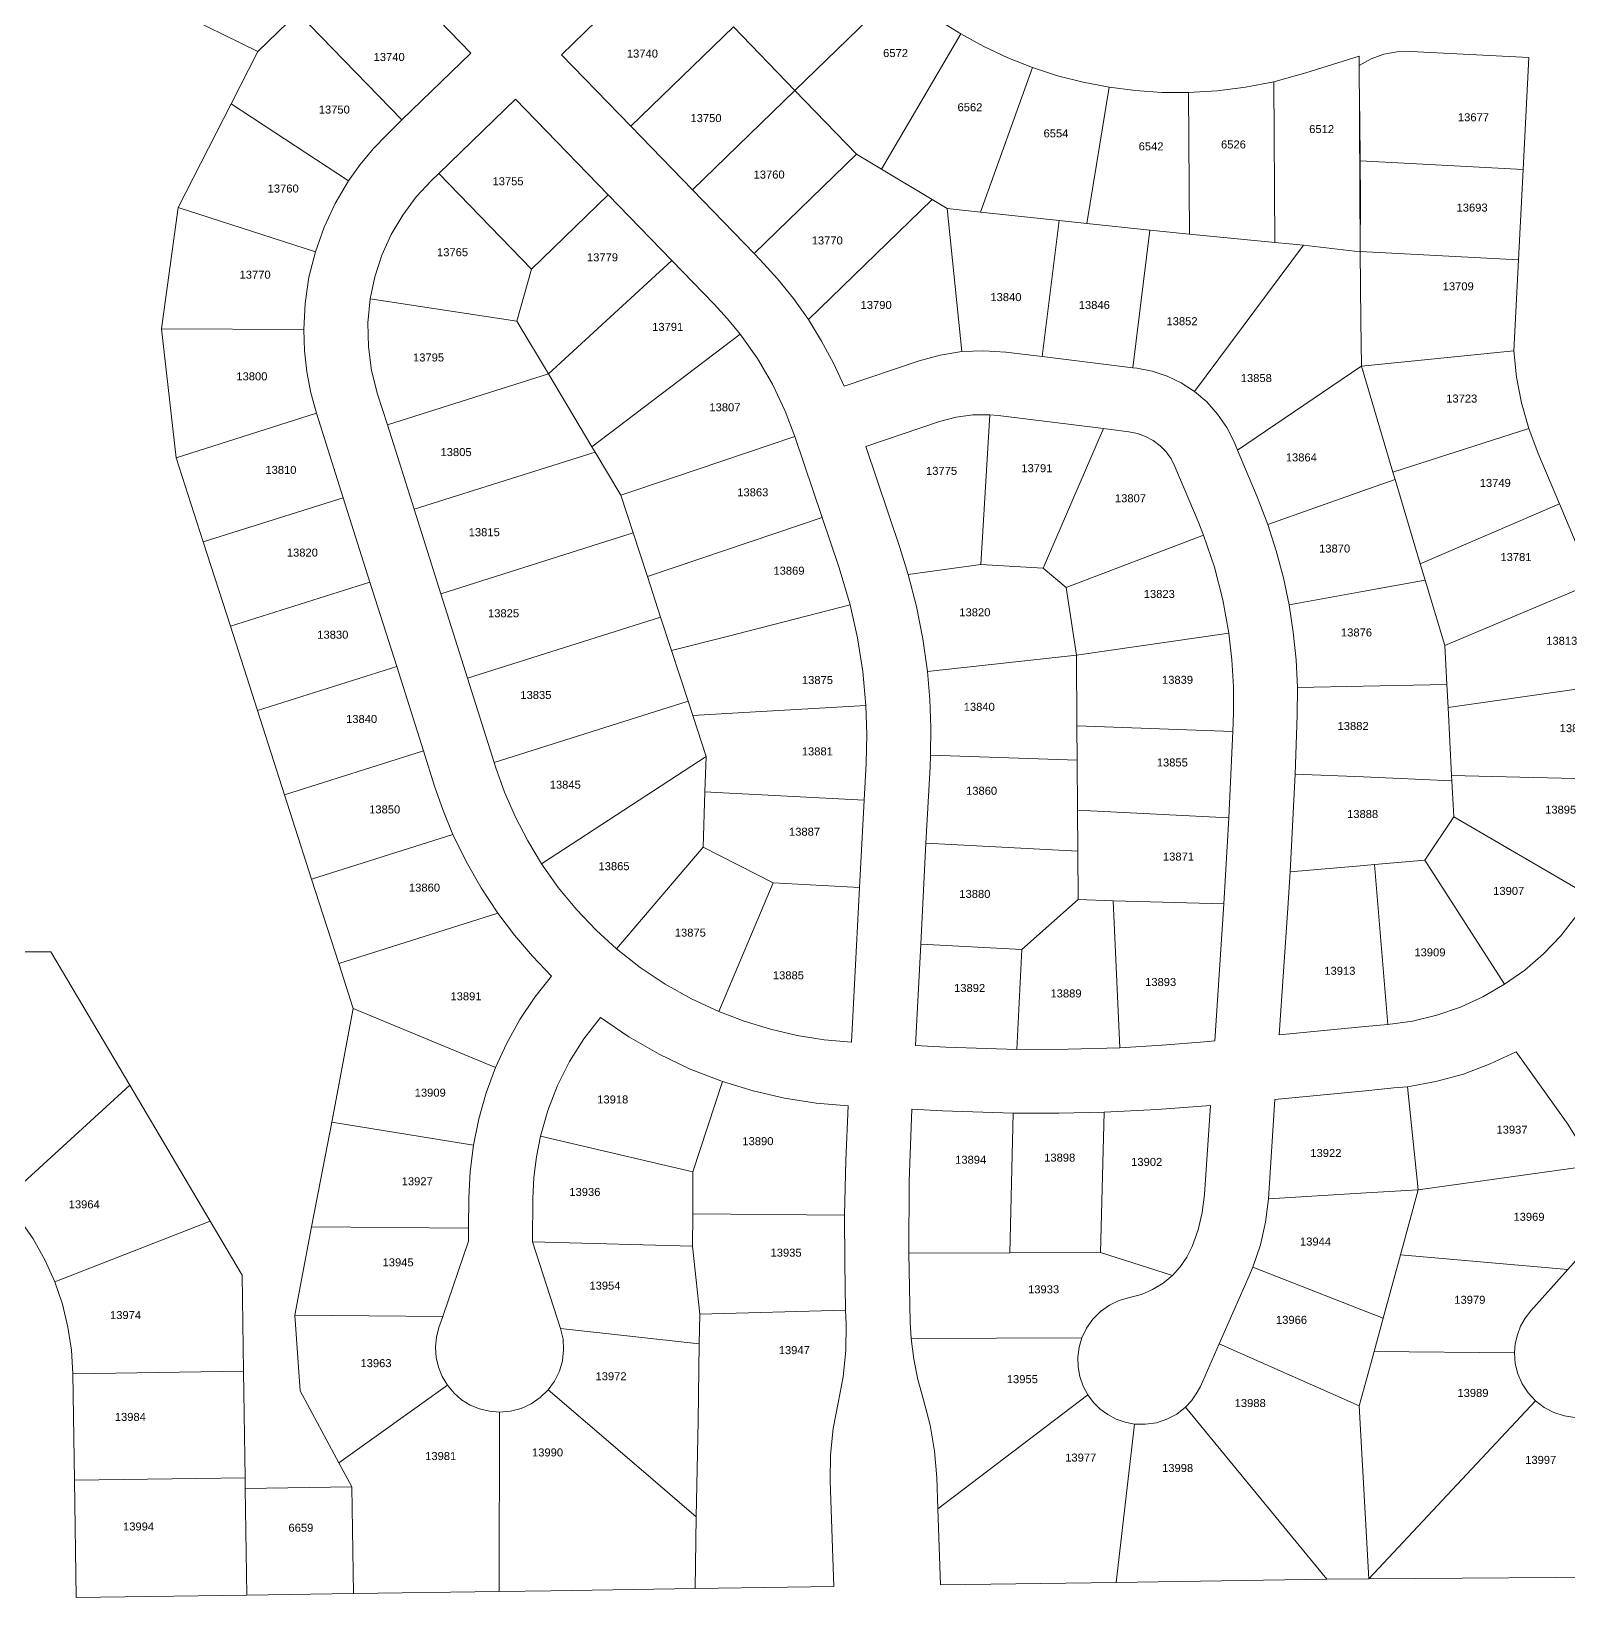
# Model space of a CAD drawing. Header units: feet. Extents: x 865220 to 2843432, y -2240498 to 970288.
# Drawn here: x 2831979 to 2833420, y 965810 to 967279 of the extents above; entities that cross this region are included whole.
import ezdxf
from ezdxf.enums import TextEntityAlignment as Align

# ---------------------------------------------------------------- set-up
doc = ezdxf.new("R2010")
doc.units = ezdxf.units.FT
doc.header["$LTSCALE"] = 0.015
doc.header["$MEASUREMENT"] = 0
doc.layers.add('Dakota County Addresses', color=7, linetype='Continuous')
doc.layers.add('Dakota County Parcels', color=7, linetype='Continuous')
doc.styles.add('Dimensions 100', font='arial.ttf')

# ---------------------------------------------------------------- blocks, each defined once
blk = doc.blocks.new('ACMAP_ANN_TEMPLATE_Dakota County Addresses')
at = {"layer": 'Dakota County Addresses', "style": 'Dimensions 100'}
blk.add_attdef('DakotaCountyAddress', text='', height=50, dxfattribs=at).set_placement((0, 0), align=Align.CENTER)

msp = doc.modelspace()

# ---------------------------------------------------------------- linework, layer by layer
at = {"layer": 'Dakota County Parcels', "lineweight": 5, "ltscale": 100}
for p, q in [((2832391.2, 967258.2), (2832293.8, 967358.7)), ((2832572, 967349.9), (2832476, 967256.8)), ((2832694.8, 967223.2), (2832792.1, 967317.7)), ((2832191.5, 967259.7), (2832112.4, 967298.6)), ((2832191.5, 967259.7), (2832229.1, 967296.1)), ((2832326.5, 967195.6), (2832229.1, 967296.1)), ((2832541, 967189.7), (2832637.1, 967282.8)), ((2832637.1, 967282.8), (2832694.8, 967223.2)), ((2832775.9, 967149.5), (2832850.2, 967276.2)), ((2833271.9, 967259.9), (2833382.6, 967254.2)), ((2832166.5, 967210.7), (2832191.5, 967259.7)), ((2832326.5, 967195.6), (2832391.2, 967258.2)), ((2832476, 967256.8), (2832541, 967189.7)), ((2833173.5, 967239.7), (2833223.4, 967255.4)), ((2833224.5, 967072.2), (2833223.4, 967255.4)), ((2833377.2, 967149.3), (2833382.6, 967254.2)), ((2832868.6, 967109.2), (2832917.3, 967244.8)), ((2833143.5, 967231.5), (2833173.5, 967239.7)), ((2833144.5, 967080.8), (2833143.5, 967231.5)), ((2832598.8, 967130.1), (2832694.8, 967223.2)), ((2832694.8, 967223.2), (2832752.5, 967163.5)), ((2832968.4, 967098.5), (2832989.1, 967226.3)), ((2833064.4, 967088.6), (2833063.6, 967221.3)), ((2832116.8, 967113.5), (2832166.5, 967210.7)), ((2832166.5, 967210.7), (2832276.6, 967138.5)), ((2832361.1, 967145.5), (2832432.9, 967215.1)), ((2832432.9, 967215.1), (2832519.9, 967125.3)), ((2833224, 967196.1), (2833223.7, 967211.3)), ((2832312.6, 967182.1), (2832326.5, 967195.6)), ((2832541, 967189.7), (2832598.8, 967130.1)), ((2833224.4, 967157.2), (2833224, 967196.1)), ((2832656.5, 967070.5), (2832752.5, 967163.5)), ((2832752.5, 967163.5), (2832775.9, 967149.5)), ((2833224.6, 967122.2), (2833224.4, 967157.2)), ((2833224.4, 967157.2), (2833377.2, 967149.3)), ((2832354.3, 967139), (2832361.1, 967145.5)), ((2832448, 967055.8), (2832361.1, 967145.5)), ((2832775.9, 967149.5), (2832823.4, 967120.9)), ((2833372.7, 967064.4), (2833377.2, 967149.3)), ((2832598.8, 967130.1), (2832656.5, 967070.5)), ((2832101.3, 966999.8), (2832116.8, 967113.5)), ((2832116.8, 967113.5), (2832245.5, 967071.9)), ((2832519.9, 967125.3), (2832448, 967055.8)), ((2832519.9, 967125.3), (2832579.4, 967063.9)), ((2832823.4, 967120.9), (2832707.4, 967008.4)), ((2832823.4, 967120.9), (2832837.3, 967112.5)), ((2833224.5, 967072.2), (2833224.6, 967122.2)), ((2832837.3, 967112.5), (2832868.6, 967109.2)), ((2832851.1, 966978.4), (2832837.3, 967112.5)), ((2832868.6, 967109.2), (2832942.4, 967101.3)), ((2832926.6, 966973.8), (2832942.4, 967101.3)), ((2832942.4, 967101.3), (2832968.4, 967098.5)), ((2832968.4, 967098.5), (2833027.3, 967092.2)), ((2833011.4, 966963.3), (2833027.3, 967092.2)), ((2833027.3, 967092.2), (2833064.4, 967088.6)), ((2833064.4, 967088.6), (2833144.5, 967080.8)), ((2832656.5, 967070.5), (2832662.2, 967064.6)), ((2833069.2, 966941.1), (2833171.2, 967078.2)), ((2833144.5, 967080.8), (2833171.2, 967078.2)), ((2833171.2, 967078.2), (2833224.5, 967072.1)), ((2833224.5, 967072.1), (2833224.5, 967072.2)), ((2833224.5, 967072.2), (2833372.7, 967064.4)), ((2833225.2, 967007.5), (2833224.5, 967072.2)), ((2833224.5, 967071.9), (2833224.5, 967072.1)), ((2832448, 967055.8), (2832434.2, 967007.1)), ((2832463.9, 966957.5), (2832579.4, 967063.9)), ((2832579.4, 967063.9), (2832619.1, 967022.9)), ((2833368.3, 966979.2), (2833372.7, 967064.4)), ((2832434.2, 967007.1), (2832296.9, 967028)), ((2832115, 966879), (2832101.3, 966999.8)), ((2832101.3, 966999.8), (2832234.6, 966999.2)), ((2832463.9, 966957.5), (2832434.2, 967007.1)), ((2833225.6, 966964.8), (2833225.2, 967007.5)), ((2832504.6, 966889.3), (2832643.4, 966994.8)), ((2832740.9, 966946), (2832811.3, 966969.7)), ((2832892.4, 966978), (2832926.6, 966973.8)), ((2832926.6, 966973.8), (2833011.4, 966963.3)), ((2833225.6, 966964.8), (2833368.3, 966979.2)), ((2832463.9, 966957.5), (2832312.9, 966909.7)), ((2832504.6, 966889.3), (2832463.9, 966957.5)), ((2833011.4, 966963.3), (2833015.1, 966962.8)), ((2833109.6, 966885.9), (2833225.2, 966964.6)), ((2833225.2, 966964.6), (2833225.6, 966964.8)), ((2833225.6, 966964.8), (2833255, 966865.5)), ((2832303.7, 966938.7), (2832312.9, 966909.7)), ((2832685.7, 966922.5), (2832694.8, 966898.8)), ((2832115, 966879), (2832246.5, 966920.6)), ((2832246.5, 966920.6), (2832271.6, 966841.5)), ((2832338, 966830.6), (2832312.9, 966909.7)), ((2832761.2, 966889.5), (2832830.4, 966912.9)), ((2832868.9, 966778.9), (2832877.5, 966919.1)), ((2832885.1, 966918.4), (2832877.5, 966919.1)), ((2832885.1, 966918.4), (2832983.8, 966906.3)), ((2832694.8, 966898.8), (2832720.4, 966823)), ((2832927.4, 966775.5), (2832983.8, 966906.3)), ((2832983.8, 966906.3), (2833007.7, 966903.3)), ((2833106.3, 966893.8), (2833109.6, 966885.9)), ((2833255, 966865.5), (2833382.4, 966906.5)), ((2833391.1, 966883), (2833382.4, 966906.5)), ((2832140.4, 966800), (2832115, 966879)), ((2832338, 966830.6), (2832507.6, 966884.3)), ((2832507.6, 966884.3), (2832504.6, 966889.3)), ((2832507.6, 966884.3), (2832531.8, 966843.8)), ((2832761.2, 966889.5), (2832793.2, 966794.9)), ((2833109.6, 966885.9), (2833127.8, 966842.3)), ((2833411.2, 966835.6), (2833391.1, 966883)), ((2833050.9, 966870.6), (2833072.5, 966819.1)), ((2833255, 966865.5), (2833257.1, 966858.5)), ((2833226, 966847.5), (2833257.1, 966858.5)), ((2833257.1, 966858.5), (2833280.7, 966779.5)), ((2832140.4, 966800), (2832271.6, 966841.5)), ((2832271.6, 966841.5), (2832296.6, 966762.4)), ((2832531.8, 966843.8), (2832543.3, 966808.5)), ((2833137.8, 966816.3), (2833127.8, 966842.3)), ((2833137.8, 966816.3), (2833226, 966847.5)), ((2833280.7, 966779.5), (2833411.2, 966835.6)), ((2833442.5, 966761.5), (2833411.2, 966835.6)), ((2832363, 966751.5), (2832338, 966830.6)), ((2832720.4, 966823), (2832736.3, 966775.7)), ((2832363, 966751.5), (2832543.3, 966808.5)), ((2832543.3, 966808.5), (2832556.6, 966767.7)), ((2832949.1, 966757.3), (2833077.6, 966806.4)), ((2833077.6, 966806.4), (2833072.5, 966819.1)), ((2832165.8, 966721), (2832140.4, 966800)), ((2832801, 966769.6), (2832793.2, 966794.9)), ((2832746.6, 966741.2), (2832736.3, 966775.7)), ((2832801, 966769.6), (2832868.9, 966778.9)), ((2832868.9, 966778.9), (2832927.4, 966775.5)), ((2832927.4, 966775.5), (2832949.1, 966757.3)), ((2833280.7, 966779.5), (2833285.3, 966764.2)), ((2832165.8, 966721), (2832296.6, 966762.4)), ((2832296.6, 966762.4), (2832321.7, 966683.2)), ((2832556.6, 966767.7), (2832569, 966729.6)), ((2833226.6, 966753.5), (2833285.3, 966764.2)), ((2833285.3, 966764.2), (2833303.7, 966702.8)), ((2833303.7, 966702.8), (2833442.5, 966761.5)), ((2832388, 966672.3), (2832363, 966751.5)), ((2832949.1, 966757.3), (2832958.7, 966693.9)), ((2833157.9, 966741), (2833226.6, 966753.5)), ((2832191.2, 966642), (2832165.8, 966721)), ((2832388, 966672.3), (2832569, 966729.6)), ((2832569, 966729.6), (2832579.3, 966698.1)), ((2832958.7, 966693.9), (2833101.4, 966714.4)), ((2833305.6, 966666.3), (2833303.7, 966702.8)), ((2832579.3, 966698.1), (2832594.7, 966650.7)), ((2832818.9, 966678.5), (2832958.7, 966693.9)), ((2832959.1, 966627.6), (2832958.7, 966693.9)), ((2832191.2, 966642), (2832321.7, 966683.2)), ((2832321.7, 966683.2), (2832346.7, 966604.1)), ((2832413.1, 966593.2), (2832388, 966672.3)), ((2833165.5, 966637.6), (2833165.7, 966663.4)), ((2833165.7, 966663.4), (2833227.1, 966664.7)), ((2833227.1, 966664.7), (2833305.6, 966666.3)), ((2833306.8, 966644.9), (2833305.6, 966666.3)), ((2833306.8, 966644.9), (2833471.6, 966668.5)), ((2832413.1, 966593.2), (2832594.7, 966650.7)), ((2832594.7, 966650.7), (2832599, 966637.4)), ((2833310.1, 966581.1), (2833306.8, 966644.9)), ((2832216.6, 966563), (2832191.2, 966642)), ((2832599, 966637.4), (2832611.6, 966598.9)), ((2833105, 966622.4), (2833105.6, 966639.5)), ((2833163.5, 966582.4), (2833165.5, 966637.6)), ((2832959.3, 966595.5), (2832959.1, 966627.6)), ((2832959.1, 966627.6), (2833105, 966622.4)), ((2833101.5, 966541.4), (2833105, 966622.4)), ((2832216.6, 966563), (2832346.7, 966604.1)), ((2832346.7, 966604.1), (2832357.2, 966571)), ((2832821.4, 966589.1), (2832821.9, 966600)), ((2832821.9, 966600), (2832959.3, 966595.5)), ((2832414.4, 966589.1), (2832413.1, 966593.2)), ((2832457.5, 966498.2), (2832611.6, 966598.9)), ((2832610.4, 966565.8), (2832611.6, 966598.9)), ((2832759.7, 966558), (2832761.5, 966592.3)), ((2832817.6, 966517.7), (2832821.4, 966589.1)), ((2832959.6, 966548.7), (2832959.3, 966595.5)), ((2833158.7, 966490.7), (2833163.5, 966582.4)), ((2833163.5, 966582.4), (2833227.7, 966579.7)), ((2833227.7, 966579.7), (2833310.4, 966576.1)), ((2833472, 966577.2), (2833310.1, 966581.1)), ((2833310.4, 966576.1), (2833310.1, 966581.1)), ((2833310.4, 966576.1), (2833312.2, 966542.2)), ((2832242, 966483.9), (2832216.6, 966563)), ((2832608.7, 966514), (2832610.4, 966565.8)), ((2832755.4, 966476.1), (2832759.7, 966558)), ((2832959.8, 966510.2), (2832959.6, 966548.7)), ((2832959.6, 966548.7), (2833101.5, 966541.4)), ((2833096.7, 966460.8), (2833101.5, 966541.4)), ((2833285.1, 966501.7), (2833312.2, 966542.2)), ((2833439.2, 966468.2), (2833312.2, 966542.2)), ((2832242, 966483.9), (2832374.3, 966525.8)), ((2832608.7, 966514), (2832674.4, 966480.5)), ((2832812.7, 966422.9), (2832817.6, 966517.7)), ((2832817.6, 966517.7), (2832959.8, 966510.2)), ((2832960.1, 966464.7), (2832959.8, 966510.2)), ((2833158.7, 966490.7), (2833228.2, 966496.8)), ((2833228.2, 966496.8), (2833237.8, 966497.6)), ((2833237.8, 966497.6), (2833285.1, 966501.7)), ((2833237.8, 966497.6), (2833250.3, 966347.5)), ((2833285.1, 966501.7), (2833359.8, 966385.3)), ((2832267.4, 966404.9), (2832242, 966483.9)), ((2833156.6, 966456.8), (2833158.7, 966490.7)), ((2832623.4, 966359.7), (2832674.4, 966480.5)), ((2832674.4, 966480.5), (2832755.4, 966476.1)), ((2832747.7, 966331.2), (2832755.4, 966476.1)), ((2832907.5, 966417.9), (2832960.1, 966464.7)), ((2832960.1, 966464.7), (2832993, 966463.7)), ((2832993, 966463.7), (2833096.7, 966460.8)), ((2832999.2, 966325.9), (2832993, 966463.7)), ((2833088.1, 966332.3), (2833096.7, 966460.8)), ((2833148.6, 966338), (2833156.6, 966456.8)), ((2832267.4, 966404.9), (2832416.3, 966452.1)), ((2832807.7, 966328), (2832812.7, 966422.9)), ((2832812.7, 966422.9), (2832907.5, 966417.9)), ((2831970.9, 966415.6), (2831997.6, 966415.8)), ((2831997.6, 966415.8), (2832071.5, 966290.8)), ((2832902.6, 966324.3), (2832907.5, 966417.9)), ((2832267.4, 966404.9), (2832281, 966362.5)), ((2832260.8, 966256.2), (2832281, 966362.5)), ((2832281, 966362.5), (2832414.2, 966307.2)), ((2833148.6, 966338), (2833229.2, 966345.6)), ((2833229.2, 966345.6), (2833250.3, 966347.5)), ((2832807.7, 966328), (2832836.3, 966326.5)), ((2832836.3, 966326.5), (2832902.6, 966324.3)), ((2833078.5, 966331.4), (2833088.1, 966332.3)), ((2833418.9, 966254.2), (2833370.6, 966322.1)), ((2831953.6, 966182.5), (2832071.5, 966290.8)), ((2832071.5, 966290.8), (2832146.8, 966163.4)), ((2832599.2, 966209.4), (2832627, 966294.2)), ((2833138.4, 966184.2), (2833144.6, 966277.4)), ((2833144.6, 966277.4), (2833229.5, 966285.5)), ((2833229.5, 966285.5), (2833255.9, 966288.1)), ((2833255.9, 966288.1), (2833268.9, 966289.3)), ((2833278.9, 966192.7), (2833268.9, 966289.3)), ((2832804.5, 966268.1), (2832833.2, 966266.6)), ((2832833.2, 966266.6), (2832899.4, 966264.4)), ((2832896.1, 966133.6), (2832899.4, 966264.4)), ((2832981.2, 966134), (2832984.5, 966265.3)), ((2833078.5, 966188.2), (2833084.1, 966271.7)), ((2832242, 966157.9), (2832260.8, 966256.2)), ((2832260.8, 966256.2), (2832393.6, 966234.6)), ((2832456.3, 966242.9), (2832599.2, 966209.4)), ((2832599, 966170), (2832599.2, 966209.4)), ((2833278.9, 966192.7), (2833437.3, 966214.8)), ((2833138.4, 966184.2), (2833230.1, 966189.7)), ((2833230.1, 966189.7), (2833278.9, 966192.7)), ((2833262.2, 966131.6), (2833278.9, 966192.7)), ((2832389.1, 966156.6), (2832389.3, 966185.1)), ((2832449, 966143.9), (2832449.3, 966184.6)), ((2832001.2, 966106.3), (2832146.8, 966163.4)), ((2832146.8, 966163.4), (2832176.8, 966112.6)), ((2832598.9, 966139.7), (2832599, 966170)), ((2832599, 966170), (2832741.4, 966168.8)), ((2832226.2, 966075), (2832242, 966157.9)), ((2832242, 966157.9), (2832389.1, 966156.6)), ((2832364.8, 966073.8), (2832389, 966144.4)), ((2832389, 966144.4), (2832389.1, 966156.6)), ((2832449, 966143.9), (2832598.9, 966139.7)), ((2832449, 966143.9), (2832475.2, 966062.6)), ((2832605.7, 966076), (2832598.9, 966139.7)), ((2832801.4, 966133.2), (2832896.1, 966133.6)), ((2832801.4, 966133.2), (2832802.7, 966068.7)), ((2832896.1, 966133.6), (2832981.2, 966134)), ((2832981.2, 966134), (2833048.5, 966112.3)), ((2833246, 966072.2), (2833262.2, 966131.6)), ((2833419, 966118), (2833262.2, 966131.6)), ((2833419, 966118), (2833437.6, 966138.8)), ((2833120.5, 966111.9), (2833124, 966120.2)), ((2833124, 966120.2), (2833230.8, 966078.2)), ((2833384.3, 966079.2), (2833419, 966118)), ((2832178.2, 966022.6), (2832176.8, 966112.6)), ((2833092.3, 966048.2), (2833120.5, 966111.9)), ((2832226.2, 966075), (2832364.8, 966073.8)), ((2832226.2, 966075), (2832231.2, 966004.1)), ((2832361.3, 966063.6), (2832364.8, 966073.8)), ((2832605.2, 966048.2), (2832605.7, 966076)), ((2832605.7, 966076), (2832742.3, 966079.9)), ((2832742.3, 966079.9), (2832742.7, 966066.6)), ((2833230.8, 966078.2), (2833246, 966072.2)), ((2833237.5, 966041.2), (2833246, 966072.2)), ((2832475.2, 966062.6), (2832605.2, 966048.2)), ((2832802.7, 966068.7), (2832803.7, 966053.2)), ((2832803.7, 966053.2), (2832963.7, 966053.9)), ((2833074.7, 966008.4), (2833092.3, 966048.2)), ((2833092.3, 966048.2), (2833223.5, 965990)), ((2833231.2, 966018.3), (2833237.5, 966041.2)), ((2833237.5, 966041.2), (2833369, 966039.8)), ((2832018.2, 966020.2), (2832178.2, 966022.6)), ((2832019.7, 965920.3), (2832018.2, 966020.2)), ((2832179.6, 965922.6), (2832178.2, 966022.6)), ((2833223.5, 965990), (2833231.2, 966018.3)), ((2832231.2, 966004.1), (2832267.5, 965936.8)), ((2832267.5, 965936.8), (2832369.3, 966009.4)), ((2832828.7, 965893.6), (2832969.2, 966000.5)), ((2832417.6, 965816.1), (2832418, 965984.2)), ((2833060.8, 965988.8), (2833193.2, 965827.5)), ((2833232.4, 965828.1), (2833388.6, 965994.9)), ((2832995.9, 965824.6), (2833013, 965973.1)), ((2832267.5, 965936.8), (2832279.7, 965914.1)), ((2832019.7, 965920.3), (2832179.6, 965922.6)), ((2832021.3, 965810.3), (2832019.7, 965920.3)), ((2832179.8, 965912.6), (2832179.6, 965922.6)), ((2832179.8, 965912.6), (2832279.7, 965914.1)), ((2832181.2, 965812.6), (2832179.8, 965912.6)), ((2832279.7, 965914.1), (2832281.2, 965814.1)), ((2832731.2, 965820.7), (2832727.8, 965919.7)), ((2832827.7, 965923.1), (2832828.7, 965893.6)), ((2832602.4, 965886.1), (2832601.2, 965818.8)), ((2832828.7, 965893.6), (2832831.2, 965822.2)), ((2832831.2, 965822.2), (2832995.9, 965824.6)), ((2832995.9, 965824.6), (2833193.2, 965827.5)), ((2833232.4, 965828.1), (2833454, 965829.4)), ((2832021.3, 965810.3), (2832181.2, 965812.6)), ((2832181.2, 965812.6), (2832281.2, 965814.1)), ((2832281.2, 965814.1), (2832417.6, 965816.1)), ((2832601.2, 965818.8), (2832731.2, 965820.7))]:
    msp.add_line(p, q, dxfattribs=at)
for points in [[(2832792.1, 967317.7), (2832810.6, 967302.7), (2832830, 967288.9), (2832850.2, 967276.2)], [(2832850.2, 967276.2), (2832871.9, 967264.4), (2832894.3, 967253.9), (2832917.3, 967244.8)], [(2833271.9, 967259.9), (2833259.2, 967259.6), (2833246.6, 967257.2), (2833234.6, 967252.8), (2833223.4, 967246.7)], [(2832917.3, 967244.8), (2832940.9, 967237.1), (2832964.8, 967231), (2832989.1, 967226.3)], [(2833063.6, 967221.3), (2833090.5, 967222.9), (2833117.1, 967226.3), (2833143.5, 967231.5)], [(2832989.1, 967226.3), (2833013.8, 967223.1), (2833038.7, 967221.4), (2833063.6, 967221.3)], [(2832312.6, 967182.1), (2832299.5, 967168.5), (2832287.5, 967153.9), (2832276.6, 967138.5)], [(2832276.6, 967138.5), (2832264.1, 967117.4), (2832253.7, 967095.1), (2832245.5, 967071.9)], [(2832354.3, 967139), (2832339.9, 967123.4), (2832327.3, 967106.4), (2832316.5, 967088.2), (2832307.8, 967068.9), (2832301.3, 967048.7), (2832296.9, 967028)], [(2832245.5, 967071.9), (2832239.5, 967048.1), (2832235.9, 967023.7), (2832234.6, 966999.2)], [(2832662.2, 967064.6), (2832678.4, 967046.8), (2832693.5, 967028.1), (2832707.4, 967008.4)], [(2832296.9, 967028), (2832294.7, 967005.5), (2832295.2, 966983), (2832298.2, 966960.6), (2832303.7, 966938.7)], [(2832619.1, 967022.9), (2832631.7, 967009.2), (2832643.4, 966994.8)], [(2832234.6, 966999.2), (2832235.3, 966979.3), (2832237.5, 966959.4), (2832241.3, 966939.9), (2832246.5, 966920.6)], [(2832707.4, 967008.4), (2832719.8, 966988.3), (2832731, 966967.5), (2832740.9, 966946)], [(2832643.4, 966994.8), (2832659.6, 966971.9), (2832673.7, 966947.8), (2832685.7, 966922.5)], [(2832851.1, 966978.4), (2832830.9, 966975.2), (2832811.3, 966969.7)], [(2832892.4, 966978), (2832871.8, 966979.3), (2832851.1, 966978.4)], [(2833382.4, 966906.5), (2833375.6, 966930.3), (2833370.8, 966954.6), (2833368.3, 966979.2)], [(2833069.2, 966941.1), (2833056.8, 966949.2), (2833043.5, 966955.5), (2833029.6, 966960.1), (2833015.1, 966962.8)], [(2833106.3, 966893.8), (2833099.5, 966907.4), (2833090.9, 966919.9), (2833080.8, 966931.3), (2833069.2, 966941.1)], [(2832877.5, 966919.1), (2832861.6, 966919.1), (2832845.8, 966917), (2832830.4, 966912.9)], [(2832531.8, 966843.8), (2832581.1, 966860.4), (2832694.8, 966898.8)], [(2833050.9, 966870.6), (2833047.2, 966877.8), (2833042.5, 966884.4), (2833036.9, 966890.2), (2833030.4, 966895.1), (2833023.3, 966898.9), (2833015.7, 966901.7), (2833007.7, 966903.3)], [(2832556.6, 966767.7), (2832606.7, 966784.6), (2832720.4, 966823)], [(2833101.4, 966714.4), (2833095.7, 966745.7), (2833087.8, 966776.4), (2833077.6, 966806.4)], [(2833157.9, 966741), (2833152.5, 966766.5), (2833145.8, 966791.6), (2833137.8, 966816.3)], [(2832818.9, 966678.5), (2832814.6, 966709.2), (2832808.7, 966739.6), (2832801, 966769.6)], [(2832579.3, 966698.1), (2832631.3, 966711.5), (2832746.6, 966741.2)], [(2832761.3, 966646.8), (2832758.4, 966678.6), (2832753.5, 966710.1), (2832746.6, 966741.2)], [(2833165.7, 966663.4), (2833164.4, 966689.4), (2833161.8, 966715.3), (2833157.9, 966741)], [(2833105.6, 966639.5), (2833105.7, 966664.6), (2833104.3, 966689.6), (2833101.4, 966714.4)], [(2832821.9, 966600), (2832822.1, 966626.2), (2832821.1, 966652.4), (2832818.9, 966678.5)], [(2832599, 966637.4), (2832641.6, 966639.9), (2832761.3, 966646.8)], [(2832761.5, 966592.3), (2832762.2, 966619.5), (2832761.3, 966646.8)], [(2832414.4, 966589.1), (2832422.8, 966565.3), (2832432.9, 966542.1), (2832444.4, 966519.7), (2832457.5, 966498.2)], [(2832357.2, 966571), (2832365.1, 966548.1), (2832374.3, 966525.8)], [(2832610.4, 966565.8), (2832621.6, 966565.2), (2832759.7, 966558)], [(2832374.3, 966525.8), (2832386.7, 966500.3), (2832400.7, 966475.7), (2832416.3, 966452.1)], [(2832527.7, 966418.6), (2832527.7, 966418.6), (2832608.7, 966514)], [(2832457.5, 966498.2), (2832473, 966476.2), (2832490.1, 966455.4), (2832508.6, 966436)], [(2833359.8, 966385.3), (2833378.7, 966398.7), (2833396.2, 966413.8), (2833412.3, 966430.6), (2833426.6, 966448.8), (2833439.2, 966468.2)], [(2832416.3, 966452.1), (2832431.9, 966431.4), (2832448.8, 966411.7), (2832466.7, 966393)], [(2832508.6, 966436), (2832508.7, 966436), (2832509, 966435.6), (2832527.7, 966418.6)], [(2832508.7, 966436), (2832509, 966435.6), (2832527.7, 966418.6)], [(2832527.7, 966418.6), (2832527.7, 966418.6), (2832549.9, 966401.2), (2832573.3, 966385.5), (2832597.9, 966371.7), (2832623.4, 966359.7)], [(2832414.2, 966307.2), (2832424.8, 966330.1), (2832437.2, 966352.2), (2832451.1, 966373.2), (2832466.7, 966393)], [(2833250.3, 966347.5), (2833273.5, 966350.8), (2833296.2, 966356.3), (2833318.3, 966363.9), (2833339.5, 966373.6), (2833359.8, 966385.3)], [(2832512.5, 966354.2), (2832497.1, 966334.3), (2832483.7, 966313), (2832472.4, 966290.5), (2832463.2, 966267.1), (2832456.3, 966242.9)], [(2832512.5, 966354.2), (2832539.3, 966336), (2832567.5, 966319.9), (2832596.7, 966305.9), (2832627, 966294.2)], [(2832623.4, 966359.7), (2832647.4, 966350.6), (2832671.9, 966343.1), (2832696.9, 966337.4), (2832722.2, 966333.4), (2832747.7, 966331.2)], [(2832902.6, 966324.3), (2832950.9, 966324.5), (2832999.2, 966325.9)], [(2832999.2, 966325.9), (2833038.9, 966328.3), (2833078.5, 966331.4)], [(2833268.9, 966289.3), (2833295.3, 966294.1), (2833321.2, 966301.2), (2833346.3, 966310.6), (2833370.6, 966322.1)], [(2832414.2, 966307.2), (2832405.5, 966283.6), (2832398.6, 966259.3), (2832393.6, 966234.6)], [(2832627, 966294.2), (2832655.7, 966285.4), (2832685, 966278.6), (2832714.7, 966273.9), (2832744.6, 966271.3)], [(2832744.6, 966271.3), (2832742.6, 966220), (2832741.4, 966168.8)], [(2832804.5, 966268.1), (2832802, 966200.7), (2832801.4, 966133.2)], [(2832899.4, 966264.4), (2832942, 966264.5), (2832984.5, 966265.3)], [(2832984.5, 966265.3), (2833034.3, 966267.8), (2833084.1, 966271.7)], [(2833418.9, 966254.2), (2833426.6, 966241.9), (2833432.8, 966228.7), (2833437.3, 966214.8)], [(2832393.6, 966234.6), (2832390.5, 966209.9), (2832389.3, 966185.1)], [(2832456.3, 966242.9), (2832452.6, 966223.6), (2832450.2, 966204.2), (2832449.3, 966184.6)], [(2833067, 966139.4), (2833072.6, 966155.2), (2833076.5, 966171.5), (2833078.5, 966188.2)], [(2832001.2, 966106.3), (2831992, 966126.9), (2831980.9, 966146.6), (2831968.1, 966165.1), (2831953.6, 966182.5)], [(2833124, 966120.2), (2833131, 966141), (2833135.8, 966162.4), (2833138.4, 966184.2)], [(2832741.4, 966168.8), (2832741.5, 966124.3), (2832742.3, 966079.9)], [(2833048.5, 966112.3), (2833055.9, 966120.5), (2833062.1, 966129.5), (2833067, 966139.4)], [(2832018.2, 966020.2), (2832016.9, 966042.2), (2832013.6, 966064), (2832008.4, 966085.4), (2832001.2, 966106.3)], [(2833008.4, 966091.6), (2833019.5, 966094.6), (2833030, 966099.1), (2833039.7, 966105.1), (2833048.5, 966112.3)], [(2833008.4, 966091.6), (2832998.6, 966088.8), (2832989.5, 966084.4), (2832981.2, 966078.6), (2832974, 966071.4), (2832968.1, 966063.1), (2832963.7, 966053.9)], [(2833369, 966039.8), (2833369.7, 966048.4), (2833371.7, 966056.8), (2833374.8, 966064.9), (2833379, 966072.4), (2833384.3, 966079.2)], [(2832361.3, 966063.6), (2832359, 966054.4), (2832358.1, 966045), (2832358.8, 966035.5), (2832360.9, 966026.3), (2832364.4, 966017.5), (2832369.3, 966009.4)], [(2832463.6, 966005.1), (2832469.6, 966013.4), (2832474.1, 966022.6), (2832476.9, 966032.4), (2832478.1, 966042.5), (2832477.5, 966052.7), (2832475.2, 966062.6)], [(2832735.2, 965993.1), (2832739.9, 966017.4), (2832742.4, 966041.9), (2832742.7, 966066.6)], [(2832602.4, 965886.1), (2832604, 965975.9), (2832605.2, 966048.2)], [(2832803.7, 966053.2), (2832806.1, 966033.8), (2832810, 966014.7), (2832815.2, 965995.9)], [(2832963.7, 966053.9), (2832961.1, 966045), (2832959.9, 966035.8), (2832960.1, 966026.6), (2832961.8, 966017.5), (2832964.8, 966008.7), (2832969.2, 966000.5)], [(2833388.6, 965994.9), (2833381.7, 966002.3), (2833376.2, 966010.7), (2833372.2, 966020), (2833369.8, 966029.8), (2833369, 966039.8)], [(2832369.3, 966009.4), (2832375.4, 966002.1), (2832382.5, 965995.9), (2832390.6, 965990.9), (2832399.3, 965987.2), (2832408.5, 965985), (2832418, 965984.2)], [(2832418, 965984.2), (2832428.3, 965985.1), (2832438.3, 965987.7), (2832447.7, 965992), (2832456.2, 965997.9), (2832463.6, 966005.1)], [(2832463.6, 966005.1), (2832548.6, 965932.2), (2832602.4, 965886.1)], [(2832969.2, 966000.5), (2832974.5, 965993.4), (2832980.8, 965987.1), (2832988, 965981.9), (2832995.8, 965977.7), (2833004.2, 965974.8), (2833013, 965973.1)], [(2833060.8, 965988.8), (2833066.3, 965994.7), (2833070.9, 966001.3), (2833074.7, 966008.4)], [(2832735.2, 965993.1), (2832730.5, 965968.9), (2832728, 965944.3), (2832727.8, 965919.7)], [(2832827.7, 965923.1), (2832825.7, 965947.7), (2832821.5, 965972), (2832815.2, 965995.9)], [(2833013, 965973.1), (2833023.3, 965972.8), (2833033.6, 965974.3), (2833043.4, 965977.6), (2833052.6, 965982.4), (2833060.8, 965988.8)], [(2833232.4, 965828.1), (2833232.4, 965828.1), (2833223.5, 965990)], [(2833436.1, 965979.6), (2833425.8, 965979.3), (2833415.6, 965980.7), (2833405.9, 965983.9), (2833396.7, 965988.6), (2833388.6, 965994.9)], [(2833193.2, 965827.5), (2833232.4, 965828.1), (2833232.4, 965828.1)], [(2832417.6, 965816.1), (2832466.2, 965816.8), (2832601.2, 965818.8)]]:
    msp.add_lwpolyline(points, dxfattribs=at)

# ---------------------------------------------------------------- block references
at = {"layer": 'Dakota County Addresses', "lineweight": 5, "ltscale": 100, "xscale": 0.15, "yscale": 0.15, "zscale": 0.15}
for p, values in [((2832551.9, 967254.1), {'DakotaCountyAddress': '13740'}), ((2832789.1, 967254.6), {'DakotaCountyAddress': '6572'}), ((2832314.6, 967250.9), {'DakotaCountyAddress': '13740'}), ((2832263.2, 967201.6), {'DakotaCountyAddress': '13750'}), ((2832611.5, 967193.6), {'DakotaCountyAddress': '13750'}), ((2832858.8, 967203.8), {'DakotaCountyAddress': '6562'}), ((2833330.6, 967194.4), {'DakotaCountyAddress': '13677'}), ((2832939.4, 967179.3), {'DakotaCountyAddress': '6554'}), ((2833188.3, 967183.3), {'DakotaCountyAddress': '6512'}), ((2833028.5, 967167.1), {'DakotaCountyAddress': '6542'}), ((2833105.7, 967168.9), {'DakotaCountyAddress': '6526'}), ((2832670.6, 967140.7), {'DakotaCountyAddress': '13760'}), ((2832215.3, 967127.6), {'DakotaCountyAddress': '13760'}), ((2832426, 967134.4), {'DakotaCountyAddress': '13755'}), ((2833329.3, 967109.7), {'DakotaCountyAddress': '13693'}), ((2832725.1, 967078.9), {'DakotaCountyAddress': '13770'}), ((2832374, 967067.9), {'DakotaCountyAddress': '13765'}), ((2832514.5, 967063.1), {'DakotaCountyAddress': '13779'}), ((2832189, 967046.8), {'DakotaCountyAddress': '13770'}), ((2833316.3, 967035.9), {'DakotaCountyAddress': '13709'}), ((2832770.9, 967018.4), {'DakotaCountyAddress': '13790'}), ((2832892.5, 967025.8), {'DakotaCountyAddress': '13840'}), ((2832975.3, 967018.4), {'DakotaCountyAddress': '13846'}), ((2833057.5, 967003.2), {'DakotaCountyAddress': '13852'}), ((2832575.6, 966997.9), {'DakotaCountyAddress': '13791'}), ((2832351.5, 966969.2), {'DakotaCountyAddress': '13795'}), ((2832186, 966951.5), {'DakotaCountyAddress': '13800'}), ((2833127.1, 966949.9), {'DakotaCountyAddress': '13858'}), ((2833319.6, 966930.7), {'DakotaCountyAddress': '13723'}), ((2832629.2, 966922.5), {'DakotaCountyAddress': '13807'}), ((2832377.3, 966880.5), {'DakotaCountyAddress': '13805'}), ((2833169.3, 966875.5), {'DakotaCountyAddress': '13864'}), ((2832213.2, 966863.8), {'DakotaCountyAddress': '13810'}), ((2832832.2, 966862.9), {'DakotaCountyAddress': '13775'}), ((2832921.5, 966865.4), {'DakotaCountyAddress': '13791'}), ((2832655.3, 966842.8), {'DakotaCountyAddress': '13863'}), ((2833351, 966851.6), {'DakotaCountyAddress': '13749'}), ((2833009.2, 966837.2), {'DakotaCountyAddress': '13807'}), ((2832403.7, 966805.4), {'DakotaCountyAddress': '13815'}), ((2832233.3, 966786.3), {'DakotaCountyAddress': '13820'}), ((2833200.5, 966790.1), {'DakotaCountyAddress': '13870'}), ((2832689.2, 966769.3), {'DakotaCountyAddress': '13869'}), ((2833370.4, 966782.1), {'DakotaCountyAddress': '13781'}), ((2833036.2, 966747.5), {'DakotaCountyAddress': '13823'}), ((2832421.8, 966729.4), {'DakotaCountyAddress': '13825'}), ((2832863.4, 966730.3), {'DakotaCountyAddress': '13820'}), ((2832261.8, 966709.3), {'DakotaCountyAddress': '13830'}), ((2833221, 966711.4), {'DakotaCountyAddress': '13876'}), ((2833413.3, 966703.6), {'DakotaCountyAddress': '13813'}), ((2832715.9, 966666.8), {'DakotaCountyAddress': '13875'}), ((2833053.3, 966667), {'DakotaCountyAddress': '13839'}), ((2832452.1, 966652.8), {'DakotaCountyAddress': '13835'}), ((2832867.5, 966641.7), {'DakotaCountyAddress': '13840'}), ((2832288.8, 966630.3), {'DakotaCountyAddress': '13840'}), ((2833217.8, 966623.7), {'DakotaCountyAddress': '13882'}), ((2833425.9, 966621.7), {'DakotaCountyAddress': '13855'}), ((2832715.8, 966599.9), {'DakotaCountyAddress': '13881'}), ((2833048.4, 966589.5), {'DakotaCountyAddress': '13855'}), ((2832479.6, 966568.7), {'DakotaCountyAddress': '13845'}), ((2832869.7, 966563), {'DakotaCountyAddress': '13860'}), ((2832310.4, 966545.5), {'DakotaCountyAddress': '13850'}), ((2833226.7, 966541.2), {'DakotaCountyAddress': '13888'}), ((2833412.3, 966545.3), {'DakotaCountyAddress': '13895'}), ((2832703.8, 966524.6), {'DakotaCountyAddress': '13887'}), ((2832525.3, 966492.3), {'DakotaCountyAddress': '13865'}), ((2833054.2, 966501.3), {'DakotaCountyAddress': '13871'}), ((2832347.7, 966472.2), {'DakotaCountyAddress': '13860'}), ((2832863.4, 966466.3), {'DakotaCountyAddress': '13880'}), ((2833363.6, 966469.1), {'DakotaCountyAddress': '13907'}), ((2832596.8, 966430), {'DakotaCountyAddress': '13875'}), ((2833289.8, 966411.5), {'DakotaCountyAddress': '13909'}), ((2832688.7, 966390), {'DakotaCountyAddress': '13885'}), ((2833205.4, 966394.2), {'DakotaCountyAddress': '13913'}), ((2832858.5, 966378.1), {'DakotaCountyAddress': '13892'}), ((2832948.8, 966373), {'DakotaCountyAddress': '13889'}), ((2833037.5, 966383.7), {'DakotaCountyAddress': '13893'}), ((2832386.6, 966370.3), {'DakotaCountyAddress': '13891'}), ((2832353.1, 966280), {'DakotaCountyAddress': '13909'}), ((2832524.1, 966273.6), {'DakotaCountyAddress': '13918'}), ((2833366.7, 966245.3), {'DakotaCountyAddress': '13937'}), ((2832660.1, 966234.5), {'DakotaCountyAddress': '13890'}), ((2832859.5, 966217.1), {'DakotaCountyAddress': '13894'}), ((2832942.9, 966219.1), {'DakotaCountyAddress': '13898'}), ((2833024.4, 966215.1), {'DakotaCountyAddress': '13902'}), ((2833192.3, 966223.4), {'DakotaCountyAddress': '13922'}), ((2832340.9, 966196.9), {'DakotaCountyAddress': '13927'}), ((2832498, 966186.9), {'DakotaCountyAddress': '13936'}), ((2832028.9, 966175.3), {'DakotaCountyAddress': '13964'}), ((2833382.6, 966163.6), {'DakotaCountyAddress': '13969'}), ((2833182.6, 966140.4), {'DakotaCountyAddress': '13944'}), ((2832686.5, 966130), {'DakotaCountyAddress': '13935'}), ((2832323, 966120.9), {'DakotaCountyAddress': '13945'}), ((2832516.8, 966099.1), {'DakotaCountyAddress': '13954'}), ((2832927.8, 966095.6), {'DakotaCountyAddress': '13933'}), ((2833327.2, 966085.8), {'DakotaCountyAddress': '13979'}), ((2832067.6, 966071.5), {'DakotaCountyAddress': '13974'}), ((2833160.1, 966067), {'DakotaCountyAddress': '13966'}), ((2832694.2, 966038.6), {'DakotaCountyAddress': '13947'}), ((2832302.3, 966026.4), {'DakotaCountyAddress': '13963'}), ((2832522.5, 966014.1), {'DakotaCountyAddress': '13972'}), ((2832907.9, 966011.4), {'DakotaCountyAddress': '13955'}), ((2833330.1, 965998.5), {'DakotaCountyAddress': '13989'}), ((2832072.1, 965976), {'DakotaCountyAddress': '13984'}), ((2833121.4, 965989), {'DakotaCountyAddress': '13988'}), ((2832362.9, 965939.3), {'DakotaCountyAddress': '13981'}), ((2832463, 965942.7), {'DakotaCountyAddress': '13990'}), ((2832962.6, 965937.9), {'DakotaCountyAddress': '13977'}), ((2833393.6, 965935.7), {'DakotaCountyAddress': '13997'}), ((2833053.4, 965928.1), {'DakotaCountyAddress': '13998'}), ((2832079.8, 965873.3), {'DakotaCountyAddress': '13994'}), ((2832231.9, 965872.1), {'DakotaCountyAddress': '6659'})]:
    msp.add_blockref('ACMAP_ANN_TEMPLATE_Dakota County Addresses', p, dxfattribs=at).add_auto_attribs(values)

doc.saveas('drawing.dxf')
